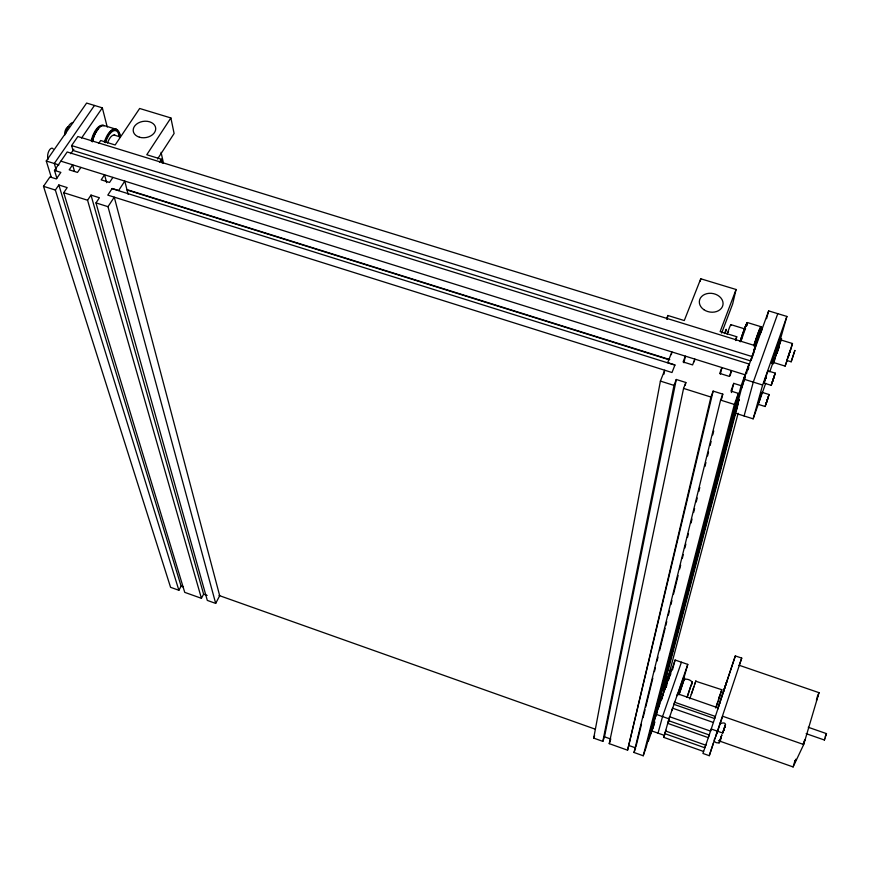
<?xml version="1.0" encoding="UTF-8"?>
<svg xmlns="http://www.w3.org/2000/svg" width="870" height="870" viewBox="0 0 870 870"><rect width="100%" height="100%" fill="white"/><g stroke="black" fill="none" stroke-linecap="round" stroke-linejoin="round"><path stroke-width="1.3" d="M693.89 686.734L691.28 694.532M791.167 361.789L794.875 350.458L791.167 361.789L787.285 360.582M691.139 685.408C695.532 680.851 685.506 677.676 684.092 679.861M726.145 330.002L726.178 329.295L724.427 333.601M667.159 319.388L667.877 315.495L684.277 320.551L700.763 278.77L736.074 289.492L732.67 303.935L721.654 333.101M685.288 385.138L685.843 382.495L676.284 379.483L604.498 736.825L602.834 741.37L593.71 738.119L660.395 381.093L664.68 370.228L663.93 374.22M760.271 396.992L761.881 392.316L769.102 394.523L765.132 406.507L757.977 404.256L759.967 397.623M763.99 383.061L767.916 370.892L775.279 373.143L771.277 385.345L763.925 383.083L764.915 380.658M671.39 354.601L671.901 351.937L667.671 362.649L674.968 364.932L671.999 372.523L107.793 195.119L112.165 188.485L118.624 190.508L124.801 181.112L128.129 194.282M767.982 370.87L767.688 372.066M602.834 741.37L673.989 385.388L676.284 379.483M772.386 361.311L772.234 362.072L772.68 361.3M700.219 281.412L700.763 278.77M683.994 362.779L685.353 356.135L683.102 361.931L692.596 364.911L694.836 359.103L694.26 361.746M765.132 406.507L769.102 394.523M779.509 340.442L779.585 339.604L779.248 340.344M803.271 744.328L804.913 739.63L804.424 740.685M721.48 399.384L722.785 394.132L713.15 391.098L627.574 750.19L609.25 743.654L683.57 388.411L685.843 382.495M771.222 385.366L775.279 373.143M781.369 339.583L781.564 338.68L777.53 349.555M627.574 750.19L710.931 397.046L713.15 391.098M670.89 674.141L670.813 673.706M720.327 374.144L721.915 367.553L719.74 373.404L729.31 376.395L731.463 370.533L730.158 375.796M748.624 367.869L748.33 369M653.707 725.787L648.27 741.349L741.142 385.682L733.747 383.365L730.941 391.054L738.358 393.392L646.192 747.286L643.224 755.769L634.023 752.485L720.588 400.091L722.785 394.132M735.77 340.583L736.727 336.733L720.132 331.611L736.074 289.492M635.97 746.59L641.473 724.231M643.093 717.652L645.04 709.768M645.692 707.136L652.815 678.198M654.436 671.629L655.404 667.682M657.024 661.102L657.992 657.154M659.612 650.586L665.126 628.227M665.768 625.595L666.746 621.648M668.367 615.079L669.334 611.131M670.955 604.552L671.923 600.604M673.543 594.036L678.078 575.625M679.698 569.045L680.666 565.098M682.287 558.518L683.265 554.581M684.886 548.002L685.854 544.054M687.474 537.475L688.442 533.538M691.041 523.011L692.009 519.064M693.629 512.495L694.597 508.548M696.217 501.968L697.196 498.021M698.806 491.452L699.784 487.504M704.961 466.461L705.94 462.514M707.56 455.945L708.528 451.998M710.148 445.418L711.116 441.471M712.737 434.902L713.715 430.954M690.889 685.875L688.464 693.183M695.761 681.243L721.817 689.725L718.446 699.915M731.409 392.566L733.747 383.365M670.313 671.14L670.672 669.454L664.212 687.702M643.224 755.769L734.356 404.441L738.358 393.392M795.865 759.162L795.571 760.206M651.206 732.942L745.09 374.796L60.867 161.146M683.135 679.383L683.113 679.013M654.012 723.764L654.479 721.98L652.891 726.526M663.081 689.671L735.759 412.739M739.174 399.515L735.966 409.596M743.893 381.571L745.079 377.069L742.969 382.887M659.068 705.809L659.634 703.667L656.654 712.182M747.841 368.412L748.994 363.997L67.197 151.978L54.484 170.4L56.854 178.187M755.584 345.814L750.56 360.898L73.015 150.456L71.612 145.573L77.865 136.514L755.584 345.814L753.409 354.036M664.147 691.269L664.68 689.268L662.113 688.377M669.954 670.498L738.141 413.25M725.645 332.014L725.95 330.872M764.926 379.875L764.763 380.571L765.23 379.461M760.967 395.404L761.13 394.741L760.13 398.123M672.434 669.998L675.109 660.025L687.779 664.397L683.178 680.536M766.568 318.681L768.656 310.884L786.893 316.441L780.618 338.463M824.738 738.304L824.39 740.011L806.153 733.66M779.487 340.833L780.042 338.202L777.04 346.445M658.035 733.149L662.538 716.575L681.438 662.211M744.089 415.969L753.279 382.104L777.769 313.668M790.449 350.012C790.602 348.555 786.643 360.593 787.219 359.799M765.013 379.603L764.773 380.592L765.1 379.82M717.63 708.832L735.324 655.915L741.729 658.101L709.268 755.693L702.927 753.453L711.247 729.006L722.72 733.062C723.503 728.842 729.56 720.425 720.121 723.655M703.602 751.473L663.777 737.39L669.574 716.728L710.54 731.104L735.324 655.915M738.249 404.235L735.052 413.098L753.148 418.84L762.631 385.029L786.893 316.441M671.934 710.311L672.532 708.18L713.378 722.481M715.336 737.716C710.812 743.121 721.643 745.481 720.577 738.576M665.854 685.342L666.55 683.07M668.356 678.23L667.953 679.568M676.947 695.739L677.512 693.738L718.174 707.908M669.541 675.076L670.052 672.912L664.658 688.529M687.017 697.348L692.259 681.688M803.391 743.861L803.978 741.947M779.041 346.499L778.411 348.631M670.248 673.25L671.161 669.628L664.713 687.876M761.359 394.501L761.674 393.414M772.386 360.963L774.191 355.167M773.397 357.733L771.766 363.475L772.908 360.941M720.469 722.698L717.641 731.246M778.639 347.88L778.954 346.836M718.435 740.664L793.103 766.938L803.695 744.535L819.029 692.683L739.348 665.332M746.612 373.437L746.851 372.621M677.904 694.543L678.557 692.52M682.798 680.514L683.635 677.61L682.765 679.938M678.904 694.891L684.625 677.958L684.059 680.112M793.103 766.938L795.039 760.445M679.252 693.858L684.309 678.926M765.121 379.222L765.665 377.493M816.473 699.654L816.886 698.349M760.782 396.046L760.26 397.721M789.797 352.143L790.167 350.947M765.23 378.874L765.796 377.08M678.285 693.27L679.633 689.127M776.334 353.981L776.769 352.589M790.602 350.088L792.483 343.519L781.043 340.007L773.191 363.921L774.322 361.387M689.725 698.958L695.891 680.742M694.891 684.059L695.424 682.374M664.191 687.909L670.302 670.465M666.181 687.137L666.844 685.049M759.662 398.819L758.792 401.788L759.042 401.255M773.963 355.699L777.182 345.89M776.682 352.285L773.724 362.562L785.121 366.096L787.491 359.56M776.508 353.448L776.964 352.013M777.791 350.588L778.248 349.164M668.845 677.708L669.465 675.762M778.976 347.456L777.095 353.253M681.862 683.57L682.526 681.504M720.654 738.402L719.653 741.534L721.882 734.791L719.077 743.263M789.71 352.861L790.33 350.958M794.832 761.554L795.049 760.891M795.376 760.848L794.734 762.74M658.905 706.897L659.112 706.255M774.996 352.47L776.094 349.12M788.872 354.993L789.351 353.524M709.268 755.693L713.443 742.926M668.769 721.839L668.986 721.208M669.258 720.73L669.465 720.099M679.492 689.453L681.786 682.613M681.069 685.908L681.732 683.896M718.979 698.305L719.577 696.5L719.316 697.24M723.329 692.194L726.82 681.471L719.381 703.678M715.705 736.596L716.858 733.029L716.521 733.954M788.437 356.754L789.394 353.818M716.075 706.995L717.935 701.459M705.994 744.35L704.852 747.787L664.832 733.649L666.007 730.245M709.452 734.171L708.311 737.651L667.714 723.361L668.91 719.914M766.111 376.884L765.502 378.7M777.247 351.121L777.736 349.653M718.718 699.143L715.76 708.039M719.196 697.577L721.817 689.725M720.099 701.959L717.739 709.061M724.047 729.212L722.72 733.062M724.231 728.331L725.569 724.482M765.937 377.417L765.35 379.146M765.404 379.266L765.926 377.71M759.967 397.884L760.489 396.089M759.445 400.428L759.956 398.645M777.443 350.534L777.921 349.098M776.834 353.481L777.312 352.067M669.041 721.371L669.411 719.936M825.228 736.694L826.478 733.617L808.241 727.276M747.45 370.772L747.754 369.859M720.936 737.488L721.263 736.52L720.86 737.793M787.937 357.787L788.394 356.45M759.825 399.047L759.26 400.668M666.844 683.45L665.398 687.572M668.367 680.438L669.139 678.219M687.779 664.397L668.986 718.848L656.089 714.313L675.109 660.025M663.777 737.39L664.604 734.998M688.518 693.292L687.148 697.174M759.379 400.352L759.662 399.537M665.43 687.833L666.105 685.897M681.667 683.048L683.026 679.111M679.111 691.639L679.709 689.921M739.13 665.561L741.729 658.101M716.434 734.204L717.326 731.637M720.012 723.949L722.698 716.26L803.695 744.535M664.68 689.268L661.156 699.861L658.59 698.969M655.621 716.108L657.231 711.519L654.903 718.848M662.429 696.685L663.223 694.412M661.689 699.469L662.483 697.207M652.195 729.19L653.783 724.656M654.849 722.013L651.739 730.92L664.343 735.378M634.023 752.485L635.644 747.906L629.206 745.612M753.148 418.84L765.709 383.224M769.754 371.773L772.897 362.866M778.204 348.304L778.922 346.293M667.562 680.046L668.312 678.045M666.648 683.494L666.094 685.049M737.379 404.191L739.043 399.591M733.975 417.198L737.358 407.812M773.245 359.832L773.995 357.755M760.554 396.176C762.153 391.772 757.933 403.408 759.129 401.016M778.367 347.815L778.748 346.782M758.966 401.81L758.042 404.213M678.361 693.836L678.915 692.281M609.25 743.654L610.49 740.239M741.142 385.682L748.994 363.997M768.656 310.884L743.937 379.179L762.631 385.029M751.332 359.756L752.996 355.178M741.49 388.509L743.589 382.702M777.932 343.878L778.683 341.801M593.71 738.119L594.591 735.726M735.454 340.137L736.727 336.733M669.824 676.284L670.4 674.739M748.048 369.032L748.657 367.629M678.252 693.955L678.611 693.02M817.321 697.098L817.822 696L816.451 700.513M774.561 360.528L773.724 362.562M728.157 332.34L728.56 331.318M666.529 318.844L667.877 315.495M792.483 343.519L785.121 366.096M817.398 696.217L819.029 692.683M215.684 603.399L219.697 595.722L114.264 197.153L108 206.679L215.684 603.399L207.299 600.409L95.994 202.895L99.408 197.751L91.002 195.097L87.576 200.23L201.427 598.31L184.734 592.361L63.717 192.694L67.186 187.594L58.845 184.973L55.365 190.062L178.883 590.284L170.574 587.315L43.5 186.31L49.971 176.936L56.354 178.948L60.856 172.391L54.484 170.4M201.427 598.31L203.613 594.177L91.002 195.097M178.883 590.284L181.112 586.162L58.845 184.973M159.493 162.222L161.407 159.253L146.78 154.74L170.879 117.95L139.657 108.478L115.144 144.985L100.67 140.516L98.68 143.441M157.546 159.014L174.109 133.491L170.879 117.95M112.904 177.393L109.555 182.45L101.192 179.84L104.563 174.794L106.662 182.667M80.91 167.41L77.495 172.423L69.198 169.824L72.623 164.821L74.505 171.336M70.774 153.707L73.852 149.227M81.552 138.047L102.334 107.847L86.619 103.062L46.273 160.993L51.319 177.339M94.471 105.455L54.288 163.495L56.256 169.998M824.39 740.011L826.478 733.617M747.352 322.531L760.837 326.663M116.417 129.326L104.704 125.737A17.019 7.612 -75.3 0 0 92.34 141.875M114.068 135.035L120.31 136.949M730.854 324.63L745.155 329.023A11.865 0.609 -72 0 0 744.753 329.741M71.612 145.573L751.723 356.461M46.273 160.993L58.877 164.93M128.347 190.051L669.769 359.582M127.074 190.008L669.063 359.745M112.067 188.638L674.902 365.106M43.5 186.31L55.365 190.062M63.717 192.694L87.576 200.23M95.994 202.895L108 206.679M660.395 381.093L673.989 385.388M683.57 388.411L710.931 397.046M720.588 400.091L734.356 404.441M668.486 720.632L709.224 734.965M665.572 731.007L705.744 745.177M219.022 595.482L595.319 729.201M181.112 586.162L183.439 587M203.613 594.177L207.136 595.428M604.498 736.825L610.903 739.098M118.472 133.23L119.038 135.1M102.334 107.847L107.238 127.02M120.31 136.807L119.331 132.795M161.07 152.326L163.408 162.929M161.407 159.253L162.255 163.092M740.12 341.714A18.248 0.946 -72 0 1 747.363 323.292M753.725 345.912A18.27 0.794 -72 0 1 759.499 329.317A18.27 0.794 -72 0 1 760.391 329.295M740.577 340.551A16.769 0.87 -72 0 1 745.59 326.37A16.769 0.87 -72 0 1 746.678 325.837M754.17 344.748A16.791 0.729 -72 0 1 760.391 328.49M104.987 142.256A17.041 7.504 -75.3 0 1 113.589 129.489A17.041 7.504 -75.3 0 1 120.071 135.948M105.487 142.658A15.66 6.895 -75.3 0 1 113.491 130.859A15.66 6.895 -75.3 0 1 119.397 137.134M754.66 345.466A18.27 0.783 -72 0 1 761.457 327.664M754.703 345.542A16.791 0.718 -72 0 1 760.837 328.74M753.942 350.197A18.281 0.772 -72 0 1 760.793 330.187A18.281 0.772 -72 0 1 761.174 332.057M740.392 341.116A16.758 0.87 -72 0 1 746.678 325.63M741.273 340.583A18.248 0.935 -72 0 1 745.579 328.164M740.555 340.355A18.248 0.946 -72 0 1 747.276 323.477M727.113 334.2A11.854 0.718 -72.1 0 1 730.952 325.51M740.511 341.605A11.865 0.609 -72 0 1 742.447 335.776M754.355 349.642A13.376 0.566 -72 0 1 759.01 335.744A13.376 0.566 -72 0 1 760.5 333.166M65.728 133.621A11.038 5.133 -75.6 0 1 73.058 122.496M48.318 159.079A5.981 2.838 -75.1 0 1 48.829 151.108A5.981 2.838 -75.1 0 1 53.255 148.944M91.818 141.07A17.019 7.623 -75.4 0 1 104.335 125.748M92.481 141.027A15.638 7.003 -75.4 0 1 98.636 128.76M91.198 140.875A17.019 7.623 -75.4 0 1 103.726 125.563M104.324 142.104A17.041 7.504 -75.3 0 1 117.439 130.456M118.679 132.708A17.041 7.504 -75.3 0 1 119.223 134.709M107.521 143.039A11.082 4.883 -75.3 0 1 115.286 135.415M64.695 135.242A5.514 2.577 -75.6 0 1 65.816 129.249A5.514 2.577 -75.6 0 1 68.991 126.857M768.275 396.97L765.959 404.05L768.275 396.97M772.071 382.778L774.441 375.633L772.071 382.778M724.982 726.232L723.307 731.311L724.982 726.232M674.598 702.199L673.989 704.352L714.64 718.566L715.368 716.445L674.598 702.199M139.428 137.21A11.332 8.221 -8.1 0 0 155.708 128.227A11.332 8.221 -8.1 0 0 138.232 123.018A11.332 8.221 -8.1 0 0 139.428 137.21M703.797 309.633A11.952 9.385 10.2 0 0 722.948 304.946A11.952 9.385 10.2 0 0 706.853 293.668A11.952 9.385 10.2 0 0 703.797 309.633"/></g></svg>
